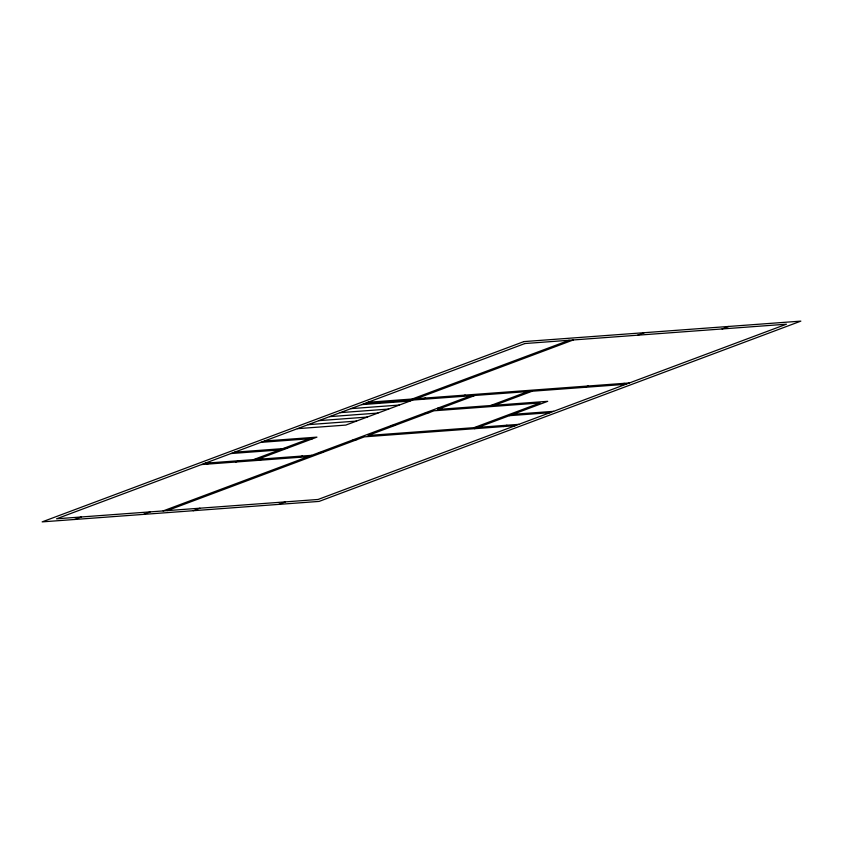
<?xml version="1.0" encoding="UTF-8"?>
<svg xmlns="http://www.w3.org/2000/svg" width="843" height="843" viewBox="0 0 843 843"><rect width="100%" height="100%" fill="white"/><g stroke="black" fill="none" stroke-linecap="round" stroke-linejoin="round"><path stroke-width="1.26" d="M206.683 464.166L210.244 462.839M74.584 519.478L81.276 516.97M235.503 462.038L239.075 460.7M412.185 399.013L569.194 340.256M253.49 459.635L309.244 438.771L260.856 442.354M412.733 400.046L345.82 425.083L297.431 428.666M416.305 398.707L573.314 339.95M257.61 459.33L316.936 437.138L264.428 441.015M259.191 460.289L262.753 458.95M421.995 399.361L425.567 398.022M143.563 514.378L150.254 511.87M298.822 457.359L302.395 456.021M461.637 396.431L465.21 395.093M163.12 510.921L470.9 395.746M167.241 510.616L364.397 436.843L515.231 425.683M475.02 395.441L437.549 409.466L547.718 401.321L474.567 428.697M637.666 335.198L644.358 332.69M193.247 510.71L199.928 508.203M490.573 405.546L528.045 391.521M494.693 405.241L532.165 391.215M722.093 328.96L728.784 326.452M474.019 427.664L540.036 402.954L433.987 410.794L367.969 435.504L518.803 424.356M584.673 387.337L588.245 385.999M278.696 504.388L285.387 501.88M503.397 426.558L506.959 425.23M620.711 384.671L624.273 383.333M367.906 402.29L629.426 382.954M364.345 403.628L625.854 384.292M469.119 396.41L473.239 396.105M361.668 404.629L410.056 401.047M350.962 408.634L399.35 405.051M340.256 412.638L388.644 409.066M437.896 408.096L442.017 407.791M329.55 416.642L377.938 413.07M318.844 420.646L367.232 417.074M425.409 412.775L429.53 412.469M308.138 424.661L356.526 421.079M512.923 414.334L553.598 411.331M509.362 415.673L550.026 412.67M391.057 425.631L395.177 425.325M307.906 439.277L312.026 438.971M353.143 439.814L357.263 439.509M234.544 452.196L287.052 448.318M230.971 453.534L279.36 449.962M318.802 452.67L322.922 452.364M205.102 463.218L311.657 455.336M201.53 464.556L308.095 456.674M523.893 341.594L42.15 521.88L319.107 501.406L800.85 321.12L523.893 341.594M524.926 343.533L56.565 518.803L318.074 499.467L786.435 324.197L524.926 343.533"/></g></svg>
